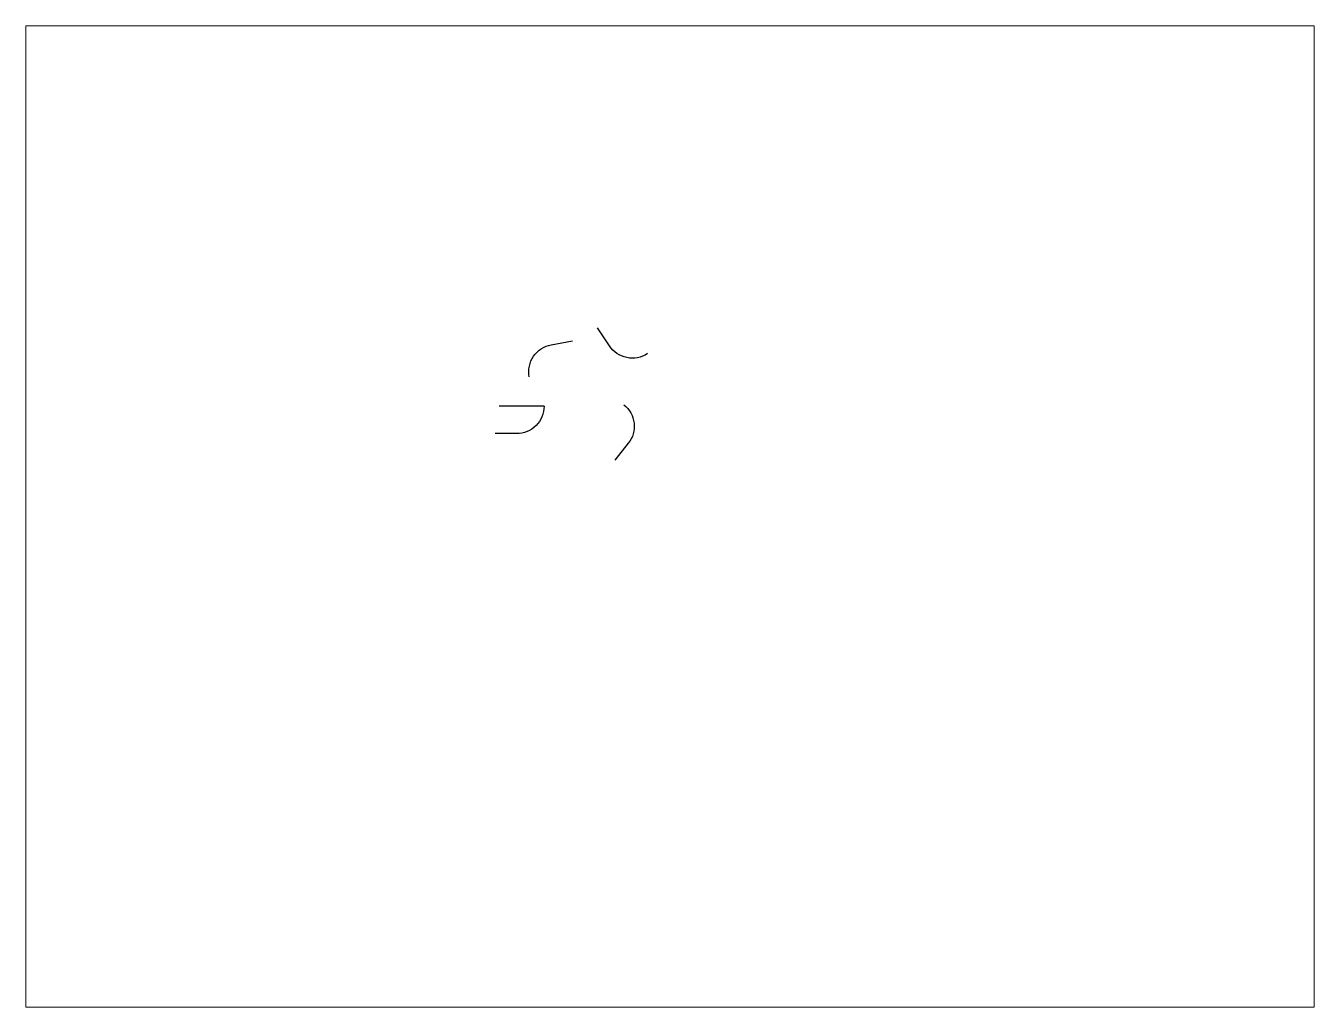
# Paper-space layout 'Layout1' of a CAD drawing. Header units: inches. Extents: x 1.05 to 9.45, y 0.8 to 7.2.
# The model-space entities are those that its viewports show. They can reach past a viewport. Long polylines and large blocks are cut down to what shows.
import ezdxf

# ---------------------------------------------------------------- set-up
doc = ezdxf.new("R2010")
doc.units = ezdxf.units.IN
doc.header["$MEASUREMENT"] = 0

msp = doc.modelspace()

# ---------------------------------------------------------------- linework, layer by layer
msp.add_line((325, 200), (120.8, 200))
for points in [[(795.6, 439.3, -0.414214), (622.5, 475.1), (568.6, 557)], [(257.5, 334.2, -0.414214), (357.6, 479.9), (454, 497.7)], [(325, 200, -0.414214), (200, 75), (102, 75)], [(688.7, 206.4, -0.414214), (708.9, 30.8), (648, -46)]]:
    msp.add_lwpolyline(points, format="xyb")

psp = doc.layouts.get("Layout1")

# ---------------------------------------------------------------- viewports
at = {"layer": '0'}
psp.add_viewport(center=(5.25, 4), size=(8.4, 6.4), view_center_point=(898.704, -302.5523), view_height=4471.435671, dxfattribs=at)

doc.saveas('drawing.dxf')
